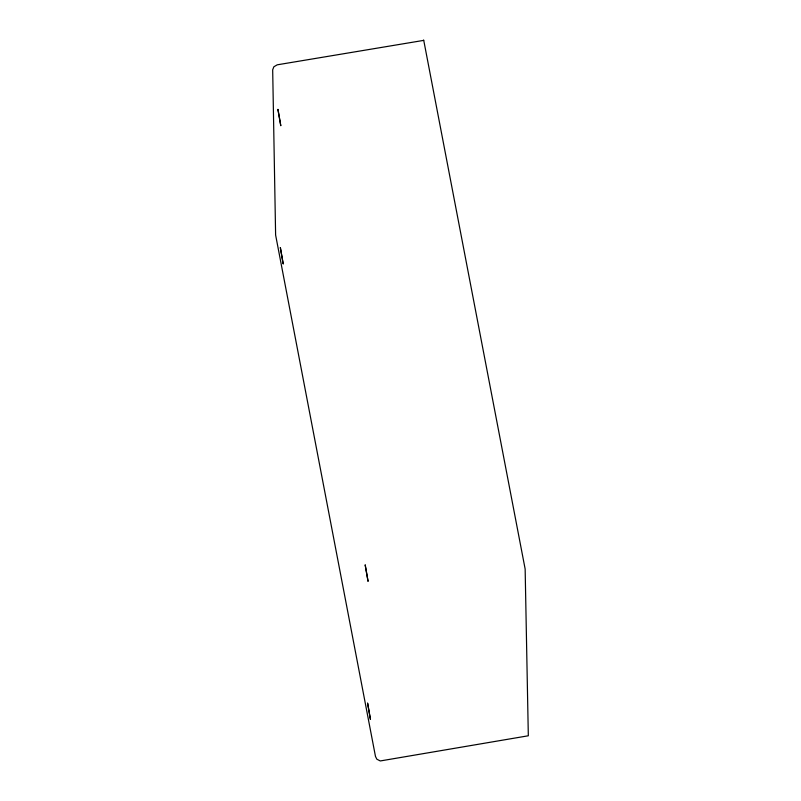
<?xml version="1.0" encoding="UTF-8"?>
<svg xmlns="http://www.w3.org/2000/svg" width="801" height="801" viewBox="0 0 801 801"><rect width="100%" height="100%" fill="white"/><g stroke="black" fill="none" stroke-linecap="round" stroke-linejoin="round"><path stroke-width="1.2" d="M423.659 40.39L277.226 64.821L273.852 66.793L272.68 69.797L275.614 235.013L375.469 756.404L376.83 759.188L380.285 760.95L528.32 735.779L525.146 569.02L423.679 40.05M277.937 109.417L280.771 125.617L277.937 109.417M280.35 247.629L283.184 263.829L280.35 247.629M365.196 564.995L368.029 581.196L365.196 564.995M367.609 703.208L370.442 719.408L367.609 703.208"/></g></svg>
